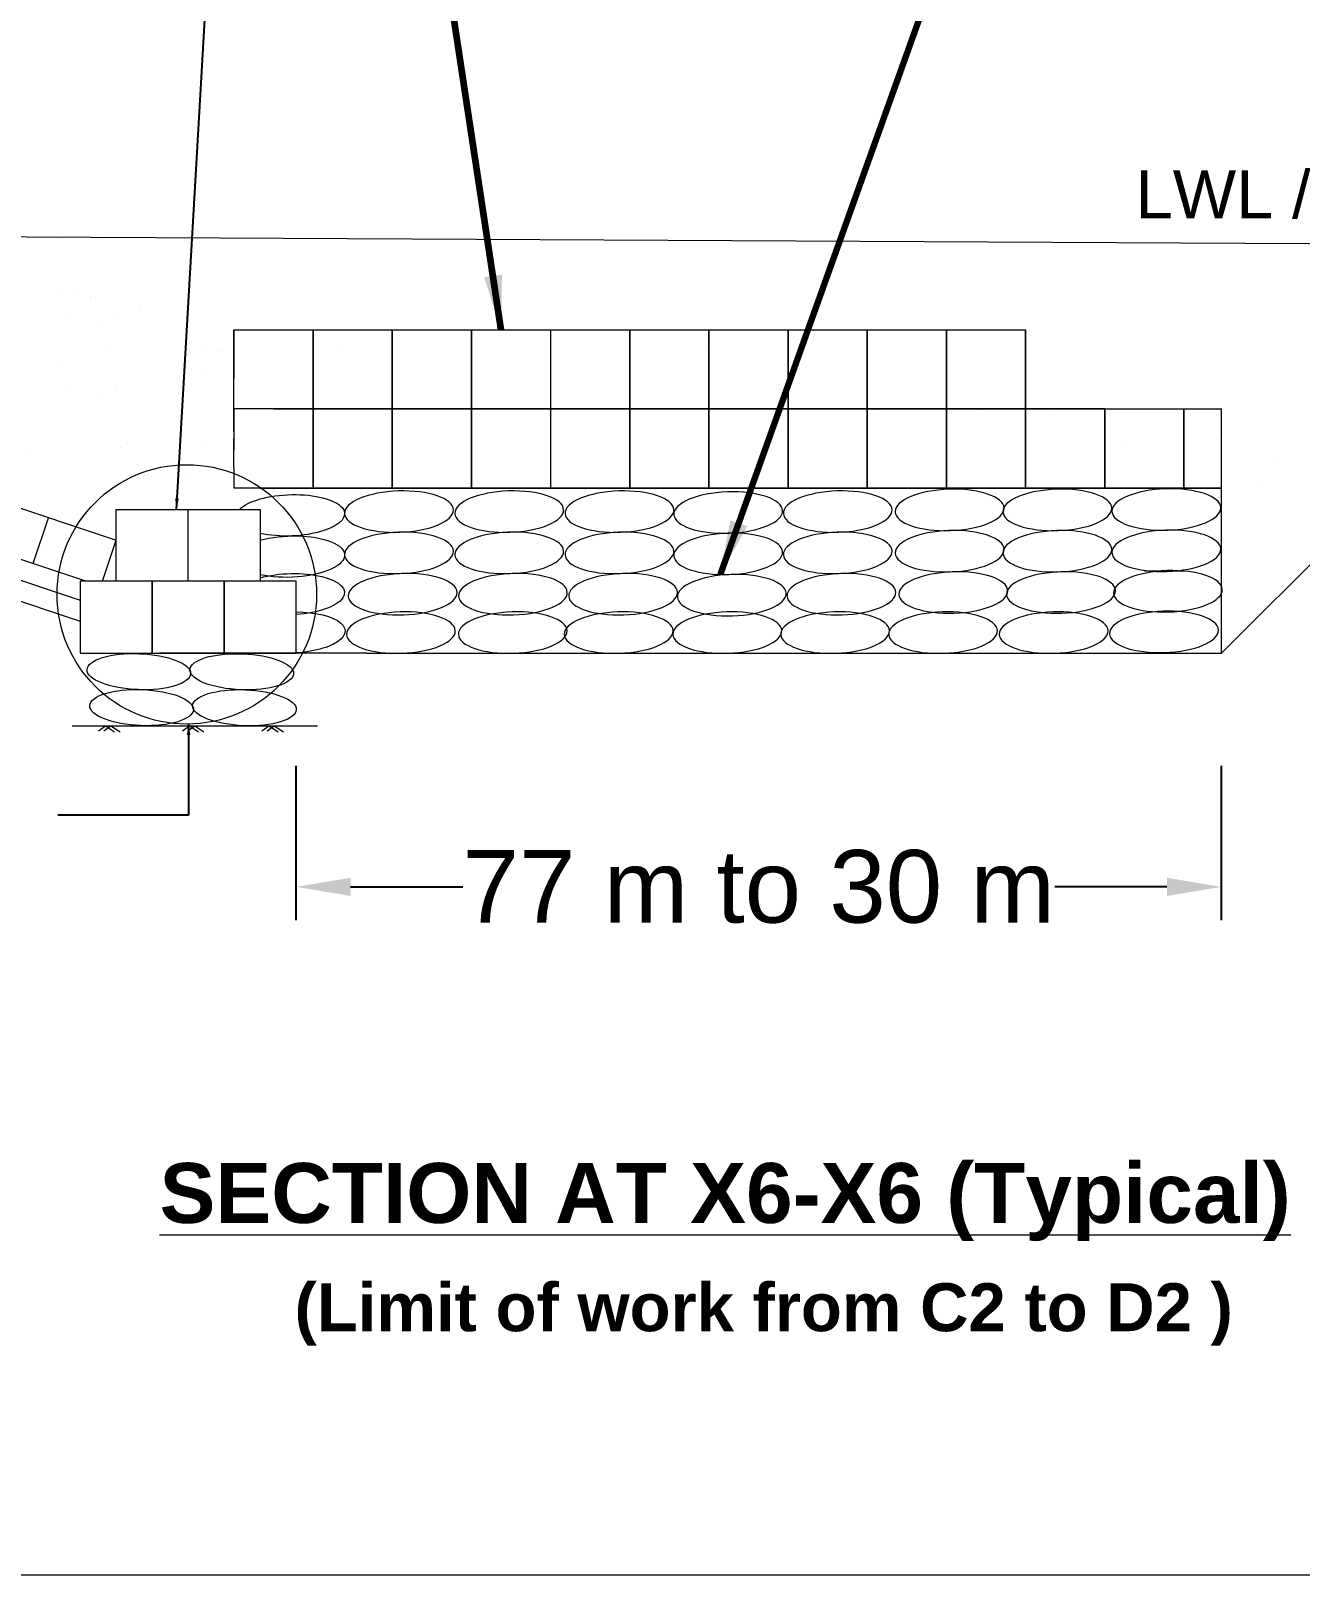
# Model space of a CAD drawing. Header units: inches. Extents: x -885 to 26362, y -28010 to 990.
# Drawn here: x 4376.07 to 4397.03, y -19684.92 to -19659.41 of the extents above; entities that cross this region are included whole.
import ezdxf

# ---------------------------------------------------------------- set-up
doc = ezdxf.new("R2010")
doc.units = ezdxf.units.IN
doc.header["$MEASUREMENT"] = 0
doc.header["$PDMODE"] = 3
doc.layers.add('LINE', color=7, linetype='Continuous')
doc.layers.add('Long Section Labels', color=7, linetype='Continuous', lineweight=9)
doc.styles.add('Arial B heading -200', font='arialbd.ttf', dxfattribs={"height": 0.6})
doc.styles.add('Arial-200', font='arial.ttf')
doc.styles.get("Standard").update_dxf_attribs({"font": 'arial.ttf'})
doc.dimstyles.get("Standard").update_dxf_attribs({"dimtxt": 0.18, "dimasz": 0.18, "dimexe": 0.18, "dimexo": 0.0625, "dimgap": 0.09, "dimtad": 0, "dimtih": 1, "dimtoh": 1, "dimdec": 4, "dimzin": 0, "dimdsep": 46, "dimtxsty": 'Standard', "dimcen": 0.09, "dimadec": 0, "dimazin": 0, "dimtfac": 1, "dimtdec": 4, "dimtofl": 0, "dimtmove": 0, "dimatfit": 3, "dimfxl": 1, "dimtolj": 1, "dimtzin": 0, "dimarcsym": 0})

# ---------------------------------------------------------------- blocks, each defined once
blk = doc.blocks.new('*D74')
at = {"layer": 'Defpoints', "color": 0, "ltscale": 0.5, "transparency": 16777216}
for p in [(4395.736, -19673.547), (4380.453, -19675.099), (4395.736, -19675.099)]:
    blk.add_point(p, dxfattribs=at)
at = {"layer": 'LINE', "color": 7, "ltscale": 0.5, "transparency": 16777216}
for p, q in [((4380.453, -19674.099), (4380.453, -19671.547)), ((4395.736, -19674.099), (4395.736, -19671.547)), ((4381.353, -19673.547), (4383.207, -19673.547)), ((4394.836, -19673.547), (4392.983, -19673.547))]:
    blk.add_line(p, q, dxfattribs=at)
for points in [[(4381.353, -19673.397), (4381.353, -19673.697), (4380.453, -19673.547)], [(4394.836, -19673.397), (4394.836, -19673.697), (4395.736, -19673.547)]]:
    blk.add_solid(points, dxfattribs=at)
at = {"layer": 'LINE', "color": 7, "lineweight": 20, "ltscale": 0.5, "transparency": 16777216, "insert": (4388.095, -19673.547), "char_height": 1.2, "attachment_point": 5}
blk.add_mtext('\\A1;77 m to 30 m ', dxfattribs=at)

msp = doc.modelspace()

# ---------------------------------------------------------------- linework, layer by layer
at = {"linetype": 'ByBlock', "lineweight": 20, "ltscale": 0.5}
for p, q in [((4379.425729, -19666.030185), (4379.428219, -19664.345206)), ((4379.425729, -19666.030185), (4379.428219, -19664.345206)), ((4379.427781, -19666.626572), (4379.42922, -19665.652625)), ((4379.427781, -19666.626572), (4379.42922, -19665.652625)), ((4395.736453, -19666.960045), (4395.736453, -19665.652626)), ((4395.736453, -19666.960045), (4395.736453, -19665.652626)), ((4395.736453, -19669.687855), (4395.736453, -19666.442579)), ((4395.736453, -19669.687855), (4395.736453, -19666.442579)), ((4381.620717, -19669.687855), (4382.484494, -19669.687855)), ((4381.620717, -19669.687855), (4382.484494, -19669.687855)), ((4376.758086, -19670.886162), (4380.805891, -19670.886162))]:
    msp.add_line(p, q, dxfattribs=at)
at = {"color": 0, "linetype": 'Continuous', "lineweight": 20, "ltscale": 0.5}
for p, q in [((4379.428219, -19664.345206), (4392.502412, -19664.345207)), ((4379.428219, -19664.345206), (4392.502412, -19664.345207)), ((4379.427781, -19666.626572), (4379.427781, -19666.960045)), ((4379.858969, -19666.960045), (4379.427781, -19666.960045)), ((4395.736453, -19666.960048), (4379.858969, -19666.960045)), ((4395.736453, -19666.960048), (4379.858969, -19666.960045)), ((4376.111062, -19668.205657), (4376.363594, -19667.448537)), ((4376.111062, -19668.205657), (4376.363594, -19667.448537)), ((4377.256841, -19668.499855), (4377.482969, -19667.821898)), ((4377.256841, -19668.499855), (4377.482969, -19667.821898))]:
    msp.add_line(p, q, dxfattribs=at)
at = {"linetype": 'ByBlock', "lineweight": 20, "ltscale": 0.5}
for points in [[(4377.482969, -19668.499855), (4377.482969, -19667.311855), (4379.858969, -19667.311855), (4379.858969, -19668.499855), (4378.670969, -19668.499855), (4378.670969, -19667.311855)], [(4377.482969, -19668.499855), (4377.482969, -19667.311855), (4379.858969, -19667.311855), (4379.858969, -19668.499855), (4378.670969, -19668.499855), (4378.670969, -19667.311855)], [(4377.191553, -19670.971007), (4377.307634, -19670.886162), (4377.458111, -19670.988194)], [(4377.28091, -19670.971007), (4377.396991, -19670.886162), (4377.547468, -19670.988194)], [(4378.576551, -19670.971007), (4378.692631, -19670.886162), (4378.843109, -19670.988194)], [(4378.665908, -19670.971007), (4378.781989, -19670.886162), (4378.932466, -19670.988194)], [(4379.889494, -19670.971007), (4380.005575, -19670.886162), (4380.156053, -19670.988194)], [(4379.978852, -19670.971007), (4380.094933, -19670.886162), (4380.24541, -19670.988194)]]:
    msp.add_lwpolyline(points, dxfattribs=at)
for points in [[(4376.888969, -19669.687855), (4378.076969, -19669.687855), (4378.076969, -19668.499855), (4376.888969, -19668.499855)], [(4376.888969, -19669.687855), (4378.076969, -19669.687855), (4378.076969, -19668.499855), (4376.888969, -19668.499855)], [(4378.076969, -19669.687855), (4379.264969, -19669.687855), (4379.264969, -19668.499855), (4378.076969, -19668.499855)], [(4378.076969, -19669.687855), (4379.264969, -19669.687855), (4379.264969, -19668.499855), (4378.076969, -19668.499855)], [(4379.264969, -19669.687855), (4380.452969, -19669.687855), (4380.452969, -19668.499855), (4379.264969, -19668.499855)], [(4379.264969, -19669.687855), (4380.452969, -19669.687855), (4380.452969, -19668.499855), (4379.264969, -19668.499855)]]:
    msp.add_lwpolyline(points, close=True, dxfattribs=at)
at = {"layer": 'LINE', "color": 7, "lineweight": 20, "ltscale": 0.5}
for p, q in [((4353.660668, -19659.876128), (4377.482969, -19667.821898)), ((4353.660668, -19659.876128), (4377.482969, -19667.821898)), ((4353.340995, -19660.610224), (4376.994984, -19668.499855)), ((4353.340995, -19660.610224), (4376.994984, -19668.499855)), ((4353.287687, -19660.938522), (4376.888969, -19668.810572)), ((4353.287687, -19660.938522), (4376.888969, -19668.810572)), ((4353.23438, -19661.26682), (4376.888969, -19669.15665)), ((4353.23438, -19661.26682), (4376.888969, -19669.15665)), ((4376.917511, -19662.702599), (4376.917511, -19662.702599)), ((4376.917511, -19662.702599), (4376.917511, -19662.702599)), ((4396.075032, -19662.620234), (4396.075032, -19662.620234)), ((4396.075032, -19662.620234), (4396.075032, -19662.620234)), ((4376.524799, -19662.833767), (4376.524799, -19662.833767)), ((4376.524799, -19662.833767), (4376.524799, -19662.833767)), ((4377.260667, -19662.861423), (4377.260667, -19662.861423)), ((4377.260667, -19662.861423), (4377.260667, -19662.861423)), ((4378.214734, -19662.749063), (4378.214734, -19662.749063)), ((4378.214734, -19662.749063), (4378.214734, -19662.749063)), ((4395.736453, -19669.687855), (4402.46959, -19662.954718)), ((4395.736453, -19669.687855), (4402.46959, -19662.954718)), ((4396.201082, -19662.970207), (4396.201082, -19662.970207)), ((4396.201082, -19662.970207), (4396.201082, -19662.970207)), ((4376.298455, -19663.035649), (4376.298455, -19663.035649)), ((4376.298455, -19663.035649), (4376.298455, -19663.035649)), ((4376.620855, -19663.089208), (4376.620855, -19663.089208)), ((4376.620855, -19663.089208), (4376.620855, -19663.089208)), ((4376.102689, -19663.310414), (4376.102689, -19663.310414)), ((4376.102689, -19663.310414), (4376.102689, -19663.310414)), ((4376.430923, -19663.336733), (4376.430923, -19663.336733)), ((4376.430923, -19663.336733), (4376.430923, -19663.336733)), ((4377.358814, -19663.444219), (4377.358814, -19663.444219)), ((4377.358814, -19663.444219), (4377.358814, -19663.444219)), ((4378.115532, -19663.430388), (4378.115532, -19663.430388)), ((4378.115532, -19663.430388), (4378.115532, -19663.430388)), ((4378.341959, -19663.352163), (4378.341959, -19663.352163)), ((4378.341959, -19663.352163), (4378.341959, -19663.352163)), ((4378.706594, -19663.471235), (4378.706594, -19663.471235)), ((4378.706594, -19663.471235), (4378.706594, -19663.471235)), ((4378.841817, -19663.346494), (4378.841817, -19663.346494)), ((4378.841817, -19663.346494), (4378.841817, -19663.346494)), ((4378.990246, -19663.340014), (4378.990246, -19663.340014)), ((4378.990246, -19663.340014), (4378.990246, -19663.340014)), ((4396.279986, -19663.454339), (4396.279986, -19663.454339)), ((4396.279986, -19663.454339), (4396.279986, -19663.454339)), ((4376.609283, -19663.669664), (4376.609283, -19663.669664)), ((4376.609283, -19663.669664), (4376.609283, -19663.669664)), ((4377.001824, -19663.632504), (4377.001824, -19663.632504)), ((4377.001824, -19663.632504), (4377.001824, -19663.632504)), ((4377.493047, -19663.73607), (4377.493047, -19663.73607)), ((4377.493047, -19663.73607), (4377.493047, -19663.73607)), ((4377.641476, -19663.729589), (4377.641476, -19663.729589)), ((4377.641476, -19663.729589), (4377.641476, -19663.729589)), ((4377.819218, -19663.738572), (4377.819218, -19663.738572)), ((4377.819218, -19663.738572), (4377.819218, -19663.738572)), ((4377.916456, -19663.54666), (4377.916456, -19663.54666)), ((4377.916456, -19663.54666), (4377.916456, -19663.54666)), ((4378.045303, -19663.738773), (4378.045303, -19663.738773)), ((4378.045303, -19663.738773), (4378.045303, -19663.738773)), ((4378.059877, -19663.611389), (4378.059877, -19663.611389)), ((4378.059877, -19663.611389), (4378.059877, -19663.611389)), ((4378.096829, -19663.644642), (4378.096829, -19663.644642)), ((4378.096829, -19663.644642), (4378.096829, -19663.644642)), ((4378.291173, -19663.66602), (4378.291173, -19663.66602)), ((4378.291173, -19663.66602), (4378.291173, -19663.66602)), ((4378.34206, -19663.699001), (4378.34206, -19663.699001)), ((4378.34206, -19663.699001), (4378.34206, -19663.699001)), ((4378.483884, -19663.681098), (4378.483884, -19663.681098)), ((4378.483884, -19663.681098), (4378.483884, -19663.681098)), ((4378.632313, -19663.674617), (4378.632313, -19663.674617)), ((4378.632313, -19663.674617), (4378.632313, -19663.674617)), ((4395.808401, -19663.690008), (4395.808401, -19663.690008)), ((4395.808401, -19663.690008), (4395.808401, -19663.690008)), ((4396.201427, -19663.542598), (4396.201427, -19663.542598)), ((4396.201427, -19663.542598), (4396.201427, -19663.542598)), ((4376.582008, -19663.8425), (4376.582008, -19663.8425)), ((4376.582008, -19663.8425), (4376.582008, -19663.8425)), ((4376.69153, -19663.771065), (4376.69153, -19663.771065)), ((4376.69153, -19663.771065), (4376.69153, -19663.771065)), ((4376.872106, -19663.778187), (4376.872106, -19663.778187)), ((4376.872106, -19663.778187), (4376.872106, -19663.778187)), ((4377.062158, -19663.830828), (4377.062158, -19663.830828)), ((4377.062158, -19663.830828), (4377.062158, -19663.830828)), ((4377.134617, -19663.818868), (4377.134617, -19663.818868)), ((4377.134617, -19663.818868), (4377.134617, -19663.818868)), ((4377.198276, -19663.780689), (4377.198276, -19663.780689)), ((4377.198276, -19663.780689), (4377.198276, -19663.780689)), ((4377.460788, -19663.821371), (4377.460788, -19663.821371)), ((4377.460788, -19663.821371), (4377.460788, -19663.821371)), ((4377.855371, -19663.986298), (4377.855371, -19663.986298)), ((4377.855371, -19663.986298), (4377.855371, -19663.986298)), ((4377.885045, -19663.968325), (4377.885045, -19663.968325)), ((4377.885045, -19663.968325), (4377.885045, -19663.968325)), ((4378.426155, -19663.888788), (4378.426155, -19663.888788)), ((4378.426155, -19663.888788), (4378.426155, -19663.888788)), ((4378.574584, -19663.882308), (4378.574584, -19663.882308)), ((4378.574584, -19663.882308), (4378.574584, -19663.882308)), ((4378.652118, -19663.94259), (4378.652118, -19663.94259)), ((4378.652118, -19663.94259), (4378.652118, -19663.94259)), ((4378.763258, -19663.820077), (4378.763258, -19663.820077)), ((4378.763258, -19663.820077), (4378.763258, -19663.820077)), ((4378.947046, -19663.89571), (4378.947046, -19663.89571)), ((4378.947046, -19663.89571), (4378.947046, -19663.89571)), ((4396.075032, -19663.927653), (4396.075032, -19663.927653)), ((4396.075032, -19663.927653), (4396.075032, -19663.927653)), ((4396.201427, -19663.927922), (4396.201427, -19663.927922)), ((4396.201427, -19663.927922), (4396.201427, -19663.927922)), ((4396.226609, -19663.858233), (4396.226609, -19663.858233)), ((4396.226609, -19663.858233), (4396.226609, -19663.858233)), ((4396.776676, -19663.776874), (4396.776676, -19663.776874)), ((4396.776676, -19663.776874), (4396.776676, -19663.776874)), ((4376.166587, -19664.037284), (4376.166587, -19664.037284)), ((4376.166587, -19664.037284), (4376.166587, -19664.037284)), ((4376.335069, -19664.185061), (4376.335069, -19664.185061)), ((4376.335069, -19664.185061), (4376.335069, -19664.185061)), ((4376.597703, -19664.180123), (4376.597703, -19664.180123)), ((4376.597703, -19664.180123), (4376.597703, -19664.180123)), ((4376.746132, -19664.173642), (4376.746132, -19664.173642)), ((4376.746132, -19664.173642), (4376.746132, -19664.173642)), ((4376.872225, -19664.078353), (4376.872225, -19664.078353)), ((4376.872225, -19664.078353), (4376.872225, -19664.078353)), ((4377.446717, -19664.143054), (4377.446717, -19664.143054)), ((4377.446717, -19664.143054), (4377.446717, -19664.143054)), ((4377.492332, -19664.099494), (4377.492332, -19664.099494)), ((4377.492332, -19664.099494), (4377.492332, -19664.099494)), ((4378.2282, -19664.12715), (4378.2282, -19664.12715)), ((4378.2282, -19664.12715), (4378.2282, -19664.12715)), ((4378.405325, -19664.154681), (4378.405325, -19664.154681)), ((4378.405325, -19664.154681), (4378.405325, -19664.154681)), ((4378.594389, -19664.150281), (4378.594389, -19664.150281)), ((4378.594389, -19664.150281), (4378.594389, -19664.150281)), ((4378.889317, -19664.103401), (4378.889317, -19664.103401)), ((4378.889317, -19664.103401), (4378.889317, -19664.103401)), ((4376.103614, -19664.498414), (4376.103614, -19664.498414)), ((4376.103614, -19664.498414), (4376.103614, -19664.498414)), ((4377.265988, -19664.301376), (4377.265988, -19664.301376)), ((4377.265988, -19664.301376), (4377.265988, -19664.301376)), ((4377.588389, -19664.354935), (4377.588389, -19664.354935)), ((4377.588389, -19664.354935), (4377.588389, -19664.354935)), ((4378.347596, -19664.362372), (4378.347596, -19664.362372)), ((4378.347596, -19664.362372), (4378.347596, -19664.362372)), ((4379.166549, -19664.478083), (4379.166549, -19664.478083)), ((4379.166549, -19664.478083), (4379.166549, -19664.478083)), ((4379.427294, -19664.464625), (4379.427294, -19664.758321)), ((4379.427294, -19664.464625), (4379.427294, -19664.758321)), ((4379.427294, -19664.488068), (4379.427294, -19665.141777)), ((4379.427294, -19664.488068), (4379.427294, -19665.141777)), ((4379.428219, -19664.345206), (4379.428219, -19664.998916)), ((4379.428219, -19664.345206), (4379.428219, -19664.998916)), ((4380.735638, -19664.345206), (4380.735638, -19664.998916)), ((4380.735638, -19664.998916), (4380.735638, -19664.345206)), ((4380.735638, -19664.345206), (4380.735638, -19664.998916)), ((4380.735638, -19664.998916), (4380.735638, -19664.345206)), ((4382.043058, -19664.345206), (4382.043058, -19664.998916)), ((4382.043058, -19664.998916), (4382.043058, -19664.345206)), ((4382.043058, -19664.345206), (4382.043058, -19664.998916)), ((4382.043058, -19664.998916), (4382.043058, -19664.345206)), ((4383.350477, -19664.345206), (4383.350477, -19664.998916)), ((4383.350477, -19664.998916), (4383.350477, -19664.345206)), ((4383.350477, -19664.345206), (4383.350477, -19664.998916)), ((4383.350477, -19664.998916), (4383.350477, -19664.345206)), ((4384.657896, -19664.345206), (4384.657896, -19664.998916)), ((4384.657896, -19664.345206), (4384.657896, -19664.998916)), ((4385.965315, -19664.345206), (4385.965315, -19664.998916)), ((4385.965315, -19664.998916), (4385.965315, -19664.345206)), ((4385.965315, -19664.345206), (4385.965315, -19664.998916)), ((4385.965315, -19664.998916), (4385.965315, -19664.345206)), ((4387.272735, -19664.998916), (4387.272735, -19664.345206)), ((4387.272735, -19664.345206), (4387.272735, -19664.998916)), ((4387.272735, -19664.998916), (4387.272735, -19664.345206)), ((4387.272735, -19664.345206), (4387.272735, -19664.998916)), ((4388.580154, -19664.998916), (4388.580154, -19664.345206)), ((4388.580154, -19664.345206), (4388.580154, -19664.998916)), ((4388.580154, -19664.998916), (4388.580154, -19664.345206)), ((4388.580154, -19664.345206), (4388.580154, -19664.998916)), ((4389.887573, -19664.998916), (4389.887573, -19664.345206)), ((4389.887573, -19664.998916), (4389.887573, -19664.345206)), ((4389.887573, -19664.345207), (4389.887573, -19664.998916)), ((4389.887573, -19664.345207), (4389.887573, -19664.998916)), ((4391.194992, -19664.345207), (4391.194992, -19664.998916)), ((4391.194992, -19664.998916), (4391.194992, -19664.345207)), ((4391.194992, -19664.345207), (4391.194992, -19664.998916)), ((4391.194992, -19664.998916), (4391.194992, -19664.345207)), ((4392.502412, -19664.998916), (4392.502412, -19664.345207)), ((4392.502412, -19664.345207), (4392.502412, -19664.998916)), ((4392.502412, -19664.998916), (4392.502412, -19664.345207)), ((4392.502412, -19664.345207), (4392.502412, -19664.998916)), ((4396.903655, -19664.310149), (4396.903655, -19664.310149)), ((4396.903655, -19664.310149), (4396.903655, -19664.310149)), ((4376.376593, -19664.724274), (4376.376593, -19664.724274)), ((4376.376593, -19664.724274), (4376.376593, -19664.724274)), ((4376.666492, -19664.678397), (4376.666492, -19664.678397)), ((4376.666492, -19664.678397), (4376.666492, -19664.678397)), ((4377.359738, -19664.632219), (4377.359738, -19664.632219)), ((4377.359738, -19664.632219), (4377.359738, -19664.632219)), ((4377.398457, -19664.60246), (4377.398457, -19664.60246)), ((4377.398457, -19664.60246), (4377.398457, -19664.60246)), ((4378.116457, -19664.618388), (4378.116457, -19664.618388)), ((4378.116457, -19664.618388), (4378.116457, -19664.618388)), ((4378.173268, -19664.5616), (4378.173268, -19664.5616)), ((4378.173268, -19664.5616), (4378.173268, -19664.5616)), ((4378.707519, -19664.659235), (4378.707519, -19664.659235)), ((4378.707519, -19664.659235), (4378.707519, -19664.659235)), ((4378.817041, -19664.5878), (4378.817041, -19664.5878)), ((4378.817041, -19664.5878), (4378.817041, -19664.5878)), ((4378.997617, -19664.594922), (4378.997617, -19664.594922)), ((4378.997617, -19664.594922), (4378.997617, -19664.594922)), ((4379.187669, -19664.682773), (4379.187669, -19664.682773)), ((4379.187669, -19664.682773), (4379.187669, -19664.682773)), ((4379.260128, -19664.670814), (4379.260128, -19664.670814)), ((4379.260128, -19664.670814), (4379.260128, -19664.670814)), ((4381.122959, -19664.701986), (4381.122959, -19664.701986)), ((4381.122959, -19664.701986), (4381.122959, -19664.701986)), ((4381.622049, -19664.73973), (4381.622049, -19664.73973)), ((4381.622049, -19664.73973), (4381.622049, -19664.73973)), ((4381.858827, -19664.729642), (4381.858827, -19664.729642)), ((4381.858827, -19664.729642), (4381.858827, -19664.729642)), ((4382.043381, -19664.708194), (4382.043381, -19664.708194)), ((4382.043381, -19664.708194), (4382.043381, -19664.708194)), ((4382.66106, -19664.625474), (4382.66106, -19664.625474)), ((4382.66106, -19664.625474), (4382.66106, -19664.625474)), ((4383.935406, -19664.677205), (4383.935406, -19664.677205)), ((4383.935406, -19664.677205), (4383.935406, -19664.677205)), ((4384.197917, -19664.717886), (4384.197917, -19664.717886)), ((4384.197917, -19664.717886), (4384.197917, -19664.717886)), ((4384.556347, -19664.635088), (4384.556347, -19664.635088)), ((4384.556347, -19664.635088), (4384.556347, -19664.635088)), ((4386.902696, -19664.70091), (4386.902696, -19664.70091)), ((4386.902696, -19664.70091), (4386.902696, -19664.70091)), ((4387.239028, -19664.619881), (4387.239028, -19664.619881)), ((4387.239028, -19664.619881), (4387.239028, -19664.619881)), ((4387.807748, -19664.637568), (4387.807748, -19664.637568)), ((4387.807748, -19664.637568), (4387.807748, -19664.637568)), ((4388.162388, -19664.696483), (4388.162388, -19664.696483)), ((4388.162388, -19664.696483), (4388.162388, -19664.696483)), ((4388.812854, -19664.739731), (4388.812854, -19664.739731)), ((4388.812854, -19664.739731), (4388.812854, -19664.739731)), ((4390.050323, -19664.644534), (4390.050323, -19664.644534)), ((4390.050323, -19664.644534), (4390.050323, -19664.644534)), ((4390.312834, -19664.685216), (4390.312834, -19664.685216)), ((4390.312834, -19664.685216), (4390.312834, -19664.685216)), ((4390.671264, -19664.602417), (4390.671264, -19664.602417)), ((4390.671264, -19664.602417), (4390.671264, -19664.602417)), ((4391.188935, -19664.709436), (4391.188935, -19664.709436)), ((4391.188935, -19664.709436), (4391.188935, -19664.709436)), ((4392.824473, -19664.735226), (4392.824473, -19664.735226)), ((4392.824473, -19664.735226), (4392.824473, -19664.735226)), ((4396.428415, -19664.755277), (4396.428415, -19664.755277)), ((4396.428415, -19664.755277), (4396.428415, -19664.755277)), ((4376.610208, -19664.857664), (4376.610208, -19664.857664)), ((4376.610208, -19664.857664), (4376.610208, -19664.857664)), ((4377.002749, -19664.820504), (4377.002749, -19664.820504)), ((4377.002749, -19664.820504), (4377.002749, -19664.820504)), ((4377.063082, -19665.018828), (4377.063082, -19665.018828)), ((4377.063082, -19665.018828), (4377.063082, -19665.018828)), ((4377.199201, -19664.968689), (4377.199201, -19664.968689)), ((4377.199201, -19664.968689), (4377.199201, -19664.968689)), ((4377.461712, -19665.009371), (4377.461712, -19665.009371)), ((4377.461712, -19665.009371), (4377.461712, -19665.009371)), ((4377.659064, -19665.036791), (4377.659064, -19665.036791)), ((4377.659064, -19665.036791), (4377.659064, -19665.036791)), ((4377.820142, -19664.926572), (4377.820142, -19664.926572)), ((4377.820142, -19664.926572), (4377.820142, -19664.926572)), ((4377.839639, -19665.043914), (4377.839639, -19665.043914)), ((4377.839639, -19665.043914), (4377.839639, -19665.043914)), ((4378.060801, -19664.799389), (4378.060801, -19664.799389)), ((4378.060801, -19664.799389), (4378.060801, -19664.799389)), ((4378.292098, -19664.85402), (4378.292098, -19664.85402)), ((4378.292098, -19664.85402), (4378.292098, -19664.85402)), ((4378.46058, -19665.001796), (4378.46058, -19665.001796)), ((4378.46058, -19665.001796), (4378.46058, -19665.001796)), ((4378.723214, -19664.996858), (4378.723214, -19664.996858)), ((4378.723214, -19664.996858), (4378.723214, -19664.996858)), ((4378.871643, -19664.990378), (4378.871643, -19664.990378)), ((4378.871643, -19664.990378), (4378.871643, -19664.990378)), ((4380.187232, -19664.935473), (4380.187232, -19664.935473)), ((4380.187232, -19664.935473), (4380.187232, -19664.935473)), ((4380.735638, -19664.998916), (4380.735638, -19665.652625)), ((4380.735638, -19665.652625), (4380.735638, -19664.998916)), ((4380.735638, -19664.998916), (4380.735638, -19665.652625)), ((4380.735638, -19665.652625), (4380.735638, -19664.998916)), ((4381.191089, -19664.929657), (4381.191089, -19664.929657)), ((4381.191089, -19664.929657), (4381.191089, -19664.929657)), ((4381.302942, -19664.986991), (4381.302942, -19664.986991)), ((4381.302942, -19664.986991), (4381.302942, -19664.986991)), ((4382.043058, -19664.998916), (4382.043058, -19665.652625)), ((4382.043058, -19665.652625), (4382.043058, -19664.998916)), ((4382.043058, -19664.998916), (4382.043058, -19665.652625)), ((4382.043058, -19665.652625), (4382.043058, -19664.998916)), ((4383.350477, -19664.998916), (4383.350477, -19665.652626)), ((4383.350477, -19665.652626), (4383.350477, -19664.998916)), ((4383.350477, -19664.998916), (4383.350477, -19665.652626)), ((4383.350477, -19665.652626), (4383.350477, -19664.998916)), ((4384.657896, -19664.998916), (4384.657896, -19665.652626)), ((4384.657896, -19664.998916), (4384.657896, -19665.652626)), ((4385.965315, -19664.998916), (4385.965315, -19665.652626)), ((4385.965315, -19665.652626), (4385.965315, -19664.998916)), ((4385.965315, -19664.998916), (4385.965315, -19665.652626)), ((4385.965315, -19665.652626), (4385.965315, -19664.998916)), ((4387.272735, -19665.652626), (4387.272735, -19664.998916)), ((4387.272735, -19664.998916), (4387.272735, -19665.652626)), ((4387.272735, -19665.652626), (4387.272735, -19664.998916)), ((4387.272735, -19664.998916), (4387.272735, -19665.652626)), ((4388.580154, -19665.652626), (4388.580154, -19664.998916)), ((4388.580154, -19664.998916), (4388.580154, -19665.652626)), ((4388.580154, -19665.652626), (4388.580154, -19664.998916)), ((4388.580154, -19664.998916), (4388.580154, -19665.652626)), ((4389.887573, -19664.998916), (4389.887573, -19665.652626)), ((4389.887573, -19665.652626), (4389.887573, -19664.998916)), ((4389.887573, -19664.998916), (4389.887573, -19665.652626)), ((4389.887573, -19665.652626), (4389.887573, -19664.998916)), ((4391.194992, -19664.998916), (4391.194992, -19665.652626)), ((4391.194992, -19665.652626), (4391.194992, -19664.998916)), ((4391.194992, -19664.998916), (4391.194992, -19665.652626)), ((4391.194992, -19665.652626), (4391.194992, -19664.998916)), ((4392.502412, -19665.652626), (4392.502412, -19664.998916)), ((4392.502412, -19664.998916), (4392.502412, -19665.652626)), ((4392.502412, -19665.652626), (4392.502412, -19664.998916)), ((4392.502412, -19664.998916), (4392.502412, -19665.652626)), ((4396.44822, -19665.02325), (4396.44822, -19665.02325)), ((4396.44822, -19665.02325), (4396.44822, -19665.02325)), ((4396.743147, -19664.97637), (4396.743147, -19664.97637)), ((4396.743147, -19664.97637), (4396.743147, -19664.97637)), ((4376.87315, -19665.266353), (4376.87315, -19665.266353)), ((4376.87315, -19665.266353), (4376.87315, -19665.266353)), ((4377.493257, -19665.287494), (4377.493257, -19665.287494)), ((4377.493257, -19665.287494), (4377.493257, -19665.287494)), ((4377.88597, -19665.156325), (4377.88597, -19665.156325)), ((4377.88597, -19665.156325), (4377.88597, -19665.156325)), ((4378.10215, -19665.084595), (4378.10215, -19665.084595)), ((4378.10215, -19665.084595), (4378.10215, -19665.084595)), ((4376.335994, -19665.373061), (4376.335994, -19665.373061)), ((4376.335994, -19665.373061), (4376.335994, -19665.373061)), ((4376.598628, -19665.368123), (4376.598628, -19665.368123)), ((4376.598628, -19665.368123), (4376.598628, -19665.368123)), ((4376.747057, -19665.361642), (4376.747057, -19665.361642)), ((4376.747057, -19665.361642), (4376.747057, -19665.361642)), ((4377.266913, -19665.489376), (4377.266913, -19665.489376)), ((4377.266913, -19665.489376), (4377.266913, -19665.489376)), ((4377.447642, -19665.331054), (4377.447642, -19665.331054)), ((4377.447642, -19665.331054), (4377.447642, -19665.331054)), ((4377.589314, -19665.542935), (4377.589314, -19665.542935)), ((4377.589314, -19665.542935), (4377.589314, -19665.542935)), ((4378.229125, -19665.31515), (4378.229125, -19665.31515)), ((4378.229125, -19665.31515), (4378.229125, -19665.31515)), ((4381.622049, -19665.546514), (4381.622049, -19665.546514)), ((4381.622049, -19665.546514), (4381.622049, -19665.546514)), ((4396.322169, -19665.303544), (4396.322169, -19665.303544)), ((4396.322169, -19665.303544), (4396.322169, -19665.303544)), ((4396.366873, -19665.475502), (4396.366873, -19665.475502)), ((4396.366873, -19665.475502), (4396.366873, -19665.475502)), ((4396.375038, -19665.544496), (4396.375038, -19665.544496)), ((4396.375038, -19665.544496), (4396.375038, -19665.544496)), ((4377.399381, -19665.79046), (4377.399381, -19665.79046)), ((4377.399381, -19665.79046), (4377.399381, -19665.79046)), ((4378.174193, -19665.7496), (4378.174193, -19665.7496)), ((4378.174193, -19665.7496), (4378.174193, -19665.7496)), ((4378.735719, -19665.6744), (4378.735719, -19665.6744)), ((4378.735719, -19665.6744), (4378.735719, -19665.6744)), ((4379.428219, -19665.652625), (4379.428219, -19665.946321)), ((4380.081929, -19665.652625), (4379.428219, -19665.652625)), ((4379.428219, -19665.652625), (4379.428219, -19665.946321)), ((4380.081929, -19665.652625), (4379.428219, -19665.652625)), ((4379.428219, -19665.676068), (4379.428219, -19666.329777)), ((4379.428219, -19665.676068), (4379.428219, -19666.329777)), ((4380.735638, -19665.652625), (4380.081929, -19665.652625)), ((4380.081929, -19665.652625), (4380.735638, -19665.652625)), ((4380.735638, -19665.652625), (4380.081929, -19665.652625)), ((4380.081929, -19665.652625), (4380.735638, -19665.652625)), ((4380.735638, -19665.652625), (4380.735638, -19666.306335)), ((4381.389348, -19665.652625), (4380.735638, -19665.652625)), ((4380.735638, -19666.306335), (4380.735638, -19665.652625)), ((4380.735638, -19665.652625), (4381.389348, -19665.652625)), ((4380.735638, -19665.652625), (4380.735638, -19666.306335)), ((4381.389348, -19665.652625), (4380.735638, -19665.652625)), ((4380.735638, -19666.306335), (4380.735638, -19665.652625)), ((4380.735638, -19665.652625), (4381.389348, -19665.652625)), ((4381.302942, -19665.617258), (4381.302942, -19665.617258)), ((4381.302942, -19665.617258), (4381.302942, -19665.617258)), ((4382.043058, -19665.652625), (4381.389348, -19665.652625)), ((4381.389348, -19665.652625), (4382.043058, -19665.652625)), ((4382.043058, -19665.652625), (4381.389348, -19665.652625)), ((4381.389348, -19665.652625), (4382.043058, -19665.652625)), ((4382.043058, -19665.652625), (4382.043058, -19666.306335)), ((4382.696767, -19665.652625), (4382.043058, -19665.652625)), ((4382.043058, -19666.306335), (4382.043058, -19665.652625)), ((4382.043058, -19665.652625), (4382.696767, -19665.652625)), ((4382.043058, -19665.652625), (4382.043058, -19666.306335)), ((4382.696767, -19665.652625), (4382.043058, -19665.652625)), ((4382.043058, -19666.306335), (4382.043058, -19665.652625)), ((4382.043058, -19665.652625), (4382.696767, -19665.652625)), ((4382.2265, -19665.654286), (4382.2265, -19665.654286)), ((4382.2265, -19665.654286), (4382.2265, -19665.654286)), ((4382.299321, -19665.569749), (4382.299321, -19665.569749)), ((4382.299321, -19665.569749), (4382.299321, -19665.569749)), ((4382.465216, -19665.649161), (4382.465216, -19665.649161)), ((4382.465216, -19665.649161), (4382.465216, -19665.649161)), ((4383.350477, -19665.652626), (4382.696767, -19665.652626)), ((4382.696767, -19665.652626), (4383.350477, -19665.652626)), ((4383.350477, -19665.652626), (4382.696767, -19665.652626)), ((4382.696767, -19665.652626), (4383.350477, -19665.652626)), ((4383.350477, -19665.652626), (4383.350477, -19666.306335)), ((4384.004187, -19665.652626), (4383.350477, -19665.652626)), ((4383.350477, -19666.306335), (4383.350477, -19665.652626)), ((4383.350477, -19665.652626), (4384.004187, -19665.652626)), ((4383.350477, -19665.652626), (4383.350477, -19666.306335)), ((4384.004187, -19665.652626), (4383.350477, -19665.652626)), ((4383.350477, -19666.306335), (4383.350477, -19665.652626)), ((4383.350477, -19665.652626), (4384.004187, -19665.652626)), ((4384.657896, -19665.652626), (4384.004187, -19665.652626)), ((4384.004187, -19665.652626), (4384.657896, -19665.652626)), ((4384.657896, -19665.652626), (4384.004187, -19665.652626)), ((4384.004187, -19665.652626), (4384.657896, -19665.652626)), ((4384.022239, -19665.592685), (4384.022239, -19665.592685)), ((4384.022239, -19665.592685), (4384.022239, -19665.592685)), ((4384.657896, -19665.652626), (4384.657896, -19666.306335)), ((4385.311606, -19665.652626), (4384.657896, -19665.652626)), ((4384.657896, -19665.652626), (4385.311606, -19665.652626)), ((4384.657896, -19665.652626), (4384.657896, -19666.306335)), ((4385.311606, -19665.652626), (4384.657896, -19665.652626)), ((4384.657896, -19665.652626), (4385.311606, -19665.652626)), ((4385.965315, -19665.652626), (4385.311606, -19665.652626)), ((4385.311606, -19665.652626), (4385.965315, -19665.652626)), ((4385.965315, -19665.652626), (4385.311606, -19665.652626)), ((4385.311606, -19665.652626), (4385.965315, -19665.652626)), ((4385.965315, -19665.652626), (4385.965315, -19666.306335)), ((4386.619025, -19665.652626), (4385.965315, -19665.652626)), ((4385.965315, -19666.306335), (4385.965315, -19665.652626)), ((4385.965315, -19665.652626), (4386.619025, -19665.652626)), ((4385.965315, -19665.652626), (4385.965315, -19666.306335)), ((4386.619025, -19665.652626), (4385.965315, -19665.652626)), ((4385.965315, -19666.306335), (4385.965315, -19665.652626)), ((4385.965315, -19665.652626), (4386.619025, -19665.652626)), ((4386.035821, -19665.658177), (4386.035821, -19665.658177)), ((4386.035821, -19665.658177), (4386.035821, -19665.658177)), ((4386.513549, -19665.59073), (4386.513549, -19665.59073)), ((4386.513549, -19665.59073), (4386.513549, -19665.59073)), ((4387.272735, -19665.652626), (4386.619025, -19665.652626)), ((4386.619025, -19665.652626), (4387.272735, -19665.652626)), ((4387.272735, -19665.652626), (4386.619025, -19665.652626)), ((4386.619025, -19665.652626), (4387.272735, -19665.652626)), ((4386.912361, -19665.600885), (4386.912361, -19665.600885)), ((4386.912361, -19665.600885), (4386.912361, -19665.600885)), ((4387.272735, -19666.306335), (4387.272735, -19665.652626)), ((4387.272735, -19665.652626), (4387.272735, -19666.306335)), ((4387.926444, -19665.652626), (4387.272735, -19665.652626)), ((4387.272735, -19665.652626), (4387.926444, -19665.652626)), ((4387.272735, -19666.306335), (4387.272735, -19665.652626)), ((4387.272735, -19665.652626), (4387.272735, -19666.306335)), ((4387.926444, -19665.652626), (4387.272735, -19665.652626)), ((4387.272735, -19665.652626), (4387.926444, -19665.652626)), ((4387.378038, -19665.565741), (4387.378038, -19665.565741)), ((4387.378038, -19665.565741), (4387.378038, -19665.565741)), ((4388.580154, -19665.652626), (4387.926444, -19665.652626)), ((4387.926444, -19665.652626), (4388.580154, -19665.652626)), ((4388.580154, -19665.652626), (4387.926444, -19665.652626)), ((4387.926444, -19665.652626), (4388.580154, -19665.652626)), ((4388.493747, -19665.617259), (4388.493747, -19665.617259)), ((4388.493747, -19665.617259), (4388.493747, -19665.617259)), ((4388.580154, -19666.306335), (4388.580154, -19665.652626)), ((4388.580154, -19665.652626), (4388.580154, -19666.306335)), ((4389.233863, -19665.652626), (4388.580154, -19665.652626)), ((4388.580154, -19665.652626), (4389.233863, -19665.652626)), ((4388.580154, -19666.306335), (4388.580154, -19665.652626)), ((4388.580154, -19665.652626), (4388.580154, -19666.306335)), ((4389.233863, -19665.652626), (4388.580154, -19665.652626)), ((4388.580154, -19665.652626), (4389.233863, -19665.652626)), ((4389.887573, -19665.652626), (4389.233863, -19665.652626)), ((4389.233863, -19665.652626), (4389.887573, -19665.652626)), ((4389.887573, -19665.652626), (4389.233863, -19665.652626)), ((4389.233863, -19665.652626), (4389.887573, -19665.652626)), ((4389.887573, -19665.652626), (4389.887573, -19666.306335)), ((4390.541283, -19665.652626), (4389.887573, -19665.652626)), ((4389.887573, -19666.306335), (4389.887573, -19665.652626)), ((4389.887573, -19665.652626), (4390.541283, -19665.652626)), ((4389.887573, -19665.652626), (4389.887573, -19666.306335)), ((4390.541283, -19665.652626), (4389.887573, -19665.652626)), ((4389.887573, -19666.306335), (4389.887573, -19665.652626)), ((4389.887573, -19665.652626), (4390.541283, -19665.652626)), ((4389.986167, -19665.66622), (4389.986167, -19665.66622)), ((4389.986167, -19665.66622), (4389.986167, -19665.66622)), ((4390.137157, -19665.560014), (4390.137157, -19665.560014)), ((4390.137157, -19665.560014), (4390.137157, -19665.560014)), ((4391.194992, -19665.652626), (4390.541283, -19665.652626)), ((4390.541283, -19665.652626), (4391.194992, -19665.652626)), ((4391.194992, -19665.652626), (4390.541283, -19665.652626)), ((4390.541283, -19665.652626), (4391.194992, -19665.652626)), ((4391.194992, -19665.652626), (4391.194992, -19666.306335)), ((4391.848702, -19665.652626), (4391.194992, -19665.652626)), ((4391.194992, -19666.306335), (4391.194992, -19665.652626)), ((4391.194992, -19665.652626), (4391.848702, -19665.652626)), ((4391.194992, -19665.652626), (4391.194992, -19666.306335)), ((4391.848702, -19665.652626), (4391.194992, -19665.652626)), ((4391.194992, -19666.306335), (4391.194992, -19665.652626)), ((4391.194992, -19665.652626), (4391.848702, -19665.652626)), ((4391.774999, -19665.665606), (4391.774999, -19665.665606)), ((4391.774999, -19665.665606), (4391.774999, -19665.665606)), ((4392.502412, -19665.652626), (4391.848702, -19665.652626)), ((4391.848702, -19665.652626), (4392.502412, -19665.652626)), ((4392.502412, -19665.652626), (4391.848702, -19665.652626)), ((4391.848702, -19665.652626), (4392.502412, -19665.652626)), ((4392.502412, -19666.306335), (4392.502412, -19665.652626)), ((4392.502412, -19665.652626), (4392.502412, -19666.306335)), ((4393.156121, -19665.652626), (4392.502412, -19665.652626)), ((4392.502412, -19665.652626), (4393.156121, -19665.652626)), ((4392.502412, -19666.306335), (4392.502412, -19665.652626)), ((4392.502412, -19665.652626), (4392.502412, -19666.306335)), ((4393.156121, -19665.652626), (4392.502412, -19665.652626)), ((4392.502412, -19665.652626), (4393.156121, -19665.652626)), ((4392.992266, -19665.743519), (4392.992266, -19665.743519)), ((4392.992266, -19665.743519), (4392.992266, -19665.743519)), ((4393.809831, -19665.652626), (4393.156121, -19665.652626)), ((4393.156121, -19665.652626), (4393.809831, -19665.652626)), ((4393.809831, -19665.652626), (4393.156121, -19665.652626)), ((4393.156121, -19665.652626), (4395.736453, -19665.652626)), ((4393.809831, -19666.306335), (4393.809831, -19665.652626)), ((4393.809831, -19665.652626), (4393.809831, -19666.306335)), ((4393.809831, -19666.306335), (4393.809831, -19665.652626)), ((4393.809831, -19665.652626), (4393.809831, -19666.306335)), ((4395.11725, -19666.306335), (4395.11725, -19665.652626)), ((4395.11725, -19665.652626), (4395.11725, -19666.306335)), ((4395.11725, -19666.306335), (4395.11725, -19665.652626)), ((4395.11725, -19665.652626), (4395.11725, -19666.306335)), ((4396.963611, -19665.591462), (4396.963611, -19665.591462)), ((4396.963611, -19665.591462), (4396.963611, -19665.591462)), ((4376.377518, -19665.912274), (4376.377518, -19665.912274)), ((4376.377518, -19665.912274), (4376.377518, -19665.912274)), ((4376.667417, -19665.866397), (4376.667417, -19665.866397)), ((4376.667417, -19665.866397), (4376.667417, -19665.866397)), ((4379.188593, -19665.870773), (4379.188593, -19665.870773)), ((4379.188593, -19665.870773), (4379.188593, -19665.870773)), ((4396.394842, -19665.812469), (4396.394842, -19665.812469)), ((4396.394842, -19665.812469), (4396.394842, -19665.812469)), ((4396.800356, -19665.985103), (4396.800356, -19665.985103)), ((4396.800356, -19665.985103), (4396.800356, -19665.985103)), ((4376.080862, -19666.298883), (4376.080862, -19666.298883)), ((4376.080862, -19666.298883), (4376.080862, -19666.298883)), ((4377.550467, -19666.296227), (4377.550467, -19666.296227)), ((4377.550467, -19666.296227), (4377.550467, -19666.296227)), ((4377.659989, -19666.224791), (4377.659989, -19666.224791)), ((4377.659989, -19666.224791), (4377.659989, -19666.224791)), ((4377.840564, -19666.231914), (4377.840564, -19666.231914)), ((4377.840564, -19666.231914), (4377.840564, -19666.231914)), ((4378.103075, -19666.272595), (4378.103075, -19666.272595)), ((4378.103075, -19666.272595), (4378.103075, -19666.272595)), ((4378.461505, -19666.189796), (4378.461505, -19666.189796)), ((4378.461505, -19666.189796), (4378.461505, -19666.189796)), ((4378.724139, -19666.184858), (4378.724139, -19666.184858)), ((4378.724139, -19666.184858), (4378.724139, -19666.184858)), ((4378.872568, -19666.178378), (4378.872568, -19666.178378)), ((4378.872568, -19666.178378), (4378.872568, -19666.178378)), ((4380.187232, -19666.242893), (4380.187232, -19666.242893)), ((4380.187232, -19666.242893), (4380.187232, -19666.242893)), ((4380.735638, -19666.306335), (4380.735638, -19666.960045)), ((4380.735638, -19666.960045), (4380.735638, -19666.306335)), ((4380.735638, -19666.306335), (4380.735638, -19666.960045)), ((4380.735638, -19666.960045), (4380.735638, -19666.306335)), ((4382.043058, -19666.306335), (4382.043058, -19666.960045)), ((4382.043058, -19666.960045), (4382.043058, -19666.306335)), ((4382.043058, -19666.306335), (4382.043058, -19666.960045)), ((4382.043058, -19666.960045), (4382.043058, -19666.306335)), ((4383.350477, -19666.306335), (4383.350477, -19666.960045)), ((4383.350477, -19666.960045), (4383.350477, -19666.306335)), ((4383.350477, -19666.306335), (4383.350477, -19666.960045)), ((4383.350477, -19666.960045), (4383.350477, -19666.306335)), ((4384.657896, -19666.306335), (4384.657896, -19666.960045)), ((4384.657896, -19666.306335), (4384.657896, -19666.960045)), ((4385.965315, -19666.306335), (4385.965315, -19666.960045)), ((4385.965315, -19666.960045), (4385.965315, -19666.306335)), ((4385.965315, -19666.306335), (4385.965315, -19666.960045)), ((4385.965315, -19666.960045), (4385.965315, -19666.306335)), ((4387.272735, -19666.960045), (4387.272735, -19666.306335)), ((4387.272735, -19666.306335), (4387.272735, -19666.960045)), ((4387.272735, -19666.960045), (4387.272735, -19666.306335)), ((4387.272735, -19666.306335), (4387.272735, -19666.960045)), ((4388.580154, -19666.960045), (4388.580154, -19666.306335)), ((4388.580154, -19666.306335), (4388.580154, -19666.960045)), ((4388.580154, -19666.960045), (4388.580154, -19666.306335)), ((4388.580154, -19666.306335), (4388.580154, -19666.960045)), ((4389.887573, -19666.306335), (4389.887573, -19666.960045)), ((4389.887573, -19666.960045), (4389.887573, -19666.306335)), ((4389.887573, -19666.306335), (4389.887573, -19666.960045)), ((4389.887573, -19666.960045), (4389.887573, -19666.306335)), ((4391.194992, -19666.306335), (4391.194992, -19666.960045)), ((4391.194992, -19666.960045), (4391.194992, -19666.306335)), ((4391.194992, -19666.306335), (4391.194992, -19666.960045)), ((4391.194992, -19666.960045), (4391.194992, -19666.306335)), ((4392.502412, -19666.960045), (4392.502412, -19666.306335)), ((4392.502412, -19666.306335), (4392.502412, -19666.960045)), ((4392.502412, -19666.960045), (4392.502412, -19666.306335)), ((4392.502412, -19666.306335), (4392.502412, -19666.960045)), ((4393.809831, -19666.960045), (4393.809831, -19666.306335)), ((4393.809831, -19666.306335), (4393.809831, -19666.960045)), ((4393.809831, -19666.960045), (4393.809831, -19666.306335)), ((4393.809831, -19666.306335), (4393.809831, -19666.960045)), ((4394.191499, -19666.288303), (4394.191499, -19666.288303)), ((4394.191499, -19666.288303), (4394.191499, -19666.288303)), ((4394.549929, -19666.205505), (4394.549929, -19666.205505)), ((4394.549929, -19666.205505), (4394.549929, -19666.205505)), ((4394.812563, -19666.200566), (4394.812563, -19666.200566)), ((4394.812563, -19666.200566), (4394.812563, -19666.200566)), ((4395.087086, -19666.098796), (4395.087086, -19666.098796)), ((4395.087086, -19666.098796), (4395.087086, -19666.098796)), ((4395.11725, -19666.960045), (4395.11725, -19666.306335)), ((4395.11725, -19666.306335), (4395.11725, -19666.960045)), ((4395.11725, -19666.960045), (4395.11725, -19666.306335)), ((4395.11725, -19666.306335), (4395.11725, -19666.960045)), ((4395.661577, -19666.163498), (4395.661577, -19666.163498)), ((4395.661577, -19666.163498), (4395.661577, -19666.163498)), ((4396.181204, -19666.13037), (4396.181204, -19666.13037)), ((4396.181204, -19666.13037), (4396.181204, -19666.13037)), ((4396.467979, -19666.237383), (4396.467979, -19666.237383)), ((4396.467979, -19666.237383), (4396.467979, -19666.237383)), ((4377.135045, -19666.491011), (4377.135045, -19666.491011)), ((4377.135045, -19666.491011), (4377.135045, -19666.491011)), ((4377.286035, -19666.384805), (4377.286035, -19666.384805)), ((4377.286035, -19666.384805), (4377.286035, -19666.384805)), ((4379.12826, -19666.357731), (4379.12826, -19666.357731)), ((4379.12826, -19666.357731), (4379.12826, -19666.357731)), ((4379.424585, -19666.38516), (4379.424585, -19666.38516)), ((4379.424585, -19666.38516), (4379.424585, -19666.38516)), ((4393.311373, -19666.349926), (4393.311373, -19666.349926)), ((4393.311373, -19666.349926), (4393.311373, -19666.349926)), ((4394.618792, -19666.349926), (4394.618792, -19666.349926)), ((4394.618792, -19666.349926), (4394.618792, -19666.349926)), ((4396.68977, -19666.442741), (4396.68977, -19666.442741)), ((4396.68977, -19666.442741), (4396.68977, -19666.442741)), ((4377.956135, -19666.751209), (4377.956135, -19666.751209)), ((4377.956135, -19666.751209), (4377.956135, -19666.751209)), ((4378.730946, -19666.710349), (4378.730946, -19666.710349)), ((4378.730946, -19666.710349), (4378.730946, -19666.710349)), ((4396.366873, -19666.782921), (4396.366873, -19666.782921)), ((4396.366873, -19666.782921), (4396.366873, -19666.782921)), ((4396.530145, -19666.775792), (4396.530145, -19666.775792)), ((4396.530145, -19666.775792), (4396.530145, -19666.775792)), ((4376.553223, -19666.963107), (4376.553223, -19666.963107)), ((4376.553223, -19666.963107), (4376.553223, -19666.963107)), ((4376.695617, -19666.881561), (4376.695617, -19666.881561)), ((4376.695617, -19666.881561), (4376.695617, -19666.881561)), ((4377.977038, -19667.013888), (4377.977038, -19667.013888)), ((4377.977038, -19667.013888), (4377.977038, -19667.013888)), ((4378.256249, -19667.041583), (4378.256249, -19667.041583)), ((4378.256249, -19667.041583), (4378.256249, -19667.041583)), ((4378.584908, -19666.987893), (4378.584908, -19666.987893)), ((4378.584908, -19666.987893), (4378.584908, -19666.987893)), ((4379.858969, -19666.960045), (4383.350477, -19666.960045)), ((4379.858969, -19666.960045), (4383.350477, -19666.960045)), ((4380.081929, -19666.960045), (4380.735638, -19666.960045)), ((4380.081929, -19666.960045), (4380.735638, -19666.960045)), ((4380.735638, -19666.960045), (4381.389348, -19666.960045)), ((4380.735638, -19666.960045), (4381.389348, -19666.960045)), ((4381.389348, -19666.960045), (4382.043058, -19666.960045)), ((4381.389348, -19666.960045), (4382.043058, -19666.960045)), ((4382.043058, -19666.960045), (4382.696767, -19666.960045)), ((4382.043058, -19666.960045), (4382.696767, -19666.960045)), ((4382.696767, -19666.960045), (4383.350477, -19666.960045)), ((4382.696767, -19666.960045), (4383.350477, -19666.960045)), ((4383.350477, -19666.960045), (4384.004187, -19666.960045)), ((4383.350477, -19666.960045), (4384.004187, -19666.960045)), ((4384.004187, -19666.960045), (4384.657896, -19666.960045)), ((4384.004187, -19666.960045), (4384.657896, -19666.960045)), ((4384.657896, -19666.960045), (4385.311606, -19666.960045)), ((4384.657896, -19666.960045), (4385.311606, -19666.960045)), ((4385.311606, -19666.960045), (4385.965315, -19666.960045)), ((4385.311606, -19666.960045), (4385.965315, -19666.960045)), ((4385.965315, -19666.960045), (4386.619025, -19666.960045)), ((4385.965315, -19666.960045), (4386.619025, -19666.960045)), ((4386.619025, -19666.960045), (4387.272735, -19666.960045)), ((4386.619025, -19666.960045), (4387.272735, -19666.960045)), ((4387.272735, -19666.960045), (4387.926444, -19666.960045)), ((4387.272735, -19666.960045), (4387.926444, -19666.960045)), ((4387.926444, -19666.960045), (4388.580154, -19666.960045)), ((4387.926444, -19666.960045), (4388.580154, -19666.960045)), ((4388.580154, -19666.960045), (4389.233863, -19666.960045)), ((4388.580154, -19666.960045), (4389.233863, -19666.960045)), ((4389.233863, -19666.960045), (4389.887573, -19666.960045)), ((4389.233863, -19666.960045), (4389.887573, -19666.960045)), ((4389.887573, -19666.960045), (4390.541283, -19666.960045)), ((4389.887573, -19666.960045), (4390.541283, -19666.960045)), ((4390.541283, -19666.960045), (4391.194992, -19666.960045)), ((4390.541283, -19666.960045), (4391.194992, -19666.960045)), ((4391.194992, -19666.960045), (4391.848702, -19666.960045)), ((4391.194992, -19666.960045), (4391.848702, -19666.960045)), ((4391.848702, -19666.960045), (4392.502412, -19666.960045)), ((4391.848702, -19666.960045), (4392.502412, -19666.960045)), ((4392.502412, -19666.960045), (4393.156121, -19666.960045)), ((4392.502412, -19666.960045), (4393.156121, -19666.960045)), ((4393.156121, -19666.960045), (4393.809831, -19666.960045)), ((4393.156121, -19666.960045), (4393.809831, -19666.960045)), ((4393.809831, -19666.960045), (4395.135772, -19666.960045)), ((4393.809831, -19666.960045), (4395.135772, -19666.960045)), ((4395.11725, -19666.960045), (4395.736453, -19666.960048)), ((4395.11725, -19666.960045), (4395.736453, -19666.960048)), ((4396.313496, -19666.941873), (4396.313496, -19666.941873)), ((4396.313496, -19666.941873), (4396.313496, -19666.941873)), ((4396.828556, -19667.000268), (4396.828556, -19667.000268)), ((4396.828556, -19667.000268), (4396.828556, -19667.000268)), ((4396.910234, -19667.057833), (4396.910234, -19667.057833)), ((4396.910234, -19667.057833), (4396.910234, -19667.057833)), ((4376.121484, -19667.09889), (4376.121484, -19667.09889)), ((4376.121484, -19667.09889), (4376.121484, -19667.09889)), ((4377.520075, -19667.228151), (4377.520075, -19667.228151)), ((4377.520075, -19667.228151), (4377.520075, -19667.228151)), ((4377.686163, -19667.111325), (4377.686163, -19667.111325)), ((4377.686163, -19667.111325), (4377.686163, -19667.111325)), ((4378.10722, -19667.256976), (4378.10722, -19667.256976)), ((4378.10722, -19667.256976), (4378.10722, -19667.256976)), ((4378.216742, -19667.185541), (4378.216742, -19667.185541)), ((4378.216742, -19667.185541), (4378.216742, -19667.185541)), ((4378.361047, -19667.282153), (4378.361047, -19667.282153)), ((4378.361047, -19667.282153), (4378.361047, -19667.282153)), ((4378.397317, -19667.192663), (4378.397317, -19667.192663)), ((4378.397317, -19667.192663), (4378.397317, -19667.192663)), ((4378.659828, -19667.233344), (4378.659828, -19667.233344)), ((4378.659828, -19667.233344), (4378.659828, -19667.233344)), ((4379.018258, -19667.150546), (4379.018258, -19667.150546)), ((4379.018258, -19667.150546), (4379.018258, -19667.150546)), ((4377.842788, -19667.345555), (4377.842788, -19667.345555)), ((4377.842788, -19667.345555), (4377.842788, -19667.345555)), ((4396.268792, -19667.447067), (4396.268792, -19667.447067)), ((4396.268792, -19667.447067), (4396.268792, -19667.447067)), ((4396.746979, -19667.451474), (4396.746979, -19667.451474)), ((4396.746979, -19667.451474), (4396.746979, -19667.451474)), ((4379.108541, -19667.717129), (4379.108541, -19667.717129)), ((4379.108541, -19667.717129), (4379.108541, -19667.717129)), ((4396.414602, -19667.703754), (4396.414602, -19667.703754)), ((4396.414602, -19667.703754), (4396.414602, -19667.703754)), ((4396.98272, -19667.788118), (4396.98272, -19667.788118)), ((4396.98272, -19667.788118), (4396.98272, -19667.788118)), ((4395.903143, -19668.056195), (4395.903143, -19668.056195)), ((4395.903143, -19668.056195), (4395.903143, -19668.056195)), ((4396.117946, -19668.090363), (4396.117946, -19668.090363)), ((4396.117946, -19668.090363), (4396.117946, -19668.090363)), ((4396.14805, -19668.009131), (4396.14805, -19668.009131)), ((4396.14805, -19668.009131), (4396.14805, -19668.009131)), ((4394.46354, -19668.325578), (4395.11725, -19668.325578)), ((4394.46354, -19668.325578), (4395.11725, -19668.325578)), ((4395.928723, -19668.31089), (4395.928723, -19668.31089)), ((4395.928723, -19668.31089), (4395.928723, -19668.31089)), ((4396.313496, -19668.249292), (4396.313496, -19668.249292)), ((4396.313496, -19668.249292), (4396.313496, -19668.249292)), ((4396.476768, -19668.242163), (4396.476768, -19668.242163)), ((4396.476768, -19668.242163), (4396.476768, -19668.242163)), ((4396.136924, -19668.448702), (4396.136924, -19668.448702)), ((4396.136924, -19668.448702), (4396.136924, -19668.448702)), ((4396.403502, -19668.567169), (4396.403502, -19668.567169)), ((4396.403502, -19668.567169), (4396.403502, -19668.567169)), ((4396.775179, -19668.466638), (4396.775179, -19668.466638)), ((4396.775179, -19668.466638), (4396.775179, -19668.466638)), ((4395.870929, -19669.134245), (4395.870929, -19669.134245)), ((4395.870929, -19669.134245), (4395.870929, -19669.134245)), ((4381.620717, -19669.687855), (4378.198066, -19669.687855)), ((4381.620717, -19669.687855), (4378.198066, -19669.687855)), ((4382.484494, -19669.687855), (4395.736453, -19669.687855)), ((4382.484494, -19669.687855), (4395.736453, -19669.687855))]:
    msp.add_line(p, q, dxfattribs=at)
msp.add_lwpolyline([(4402.46959, -19662.954718), (4362.252398, -19662.741842)], dxfattribs=at)
msp.add_lwpolyline([(4402.46959, -19662.954718), (4362.252398, -19662.741842)], dxfattribs=at)
msp.add_circle((4378.650011, -19668.715972), 2.142748, dxfattribs=at)
msp.add_circle((4378.650011, -19668.715972), 2.142748, dxfattribs=at)
at = {"layer": 'LINE', "color": 7, "lineweight": 20, "ltscale": 0.5, "extrusion": (0, 0, -1)}
for centre, start_param, end_param in [((4380.35782, -19667.409522), 0.37839933, 5.31396663), ((4380.35782, -19667.409522), 0.37839933, 5.31396663), ((4380.35782, -19668.091906), 0.99504108, 5.31396663), ((4380.35782, -19668.091906), 0.99504108, 5.31396663), ((4380.356053, -19668.713019), 0.997403949, 4.617215797), ((4380.356053, -19668.713019), 0.997403949, 4.617215797), ((4380.365214, -19669.346663), 1.681541046, 4.890937013), ((4380.365214, -19669.346663), 1.681541046, 4.890937013)]:
    msp.add_ellipse(centre, major_axis=(-0.898346, -0.030541), ratio=0.379800122, start_param=start_param, end_param=end_param, dxfattribs=at)
for centre in [(4382.154513, -19667.348441), (4382.154513, -19667.348441), (4383.97466, -19667.348441), (4383.97466, -19667.348441), (4385.794823, -19667.348441), (4385.794823, -19667.348441), (4387.589805, -19667.363901), (4387.589805, -19667.363901), (4389.400262, -19667.348441), (4389.400262, -19667.348441), (4391.246933, -19667.320555), (4391.246933, -19667.320555), (4393.026446, -19667.320555), (4393.026446, -19667.320555), (4394.826484, -19667.313443), (4394.826484, -19667.313443), (4382.154513, -19668.030825), (4382.154513, -19668.030825), (4383.97466, -19668.030825), (4383.97466, -19668.030825), (4385.794823, -19668.030825), (4385.794823, -19668.030825), (4387.589805, -19668.046285), (4387.589805, -19668.046285), (4389.400262, -19668.030825), (4389.400262, -19668.030825), (4391.246933, -19668.00294), (4391.246933, -19668.00294), (4393.026446, -19668.00294), (4393.026446, -19668.00294), (4394.826484, -19667.995827), (4394.826484, -19667.995827), (4382.214851, -19668.713019), (4382.214851, -19668.713019), (4384.034998, -19668.713019), (4384.034998, -19668.713019), (4385.855161, -19668.713019), (4385.855161, -19668.713019), (4389.4606, -19668.713019), (4389.4606, -19668.713019), (4391.307271, -19668.685134), (4391.307271, -19668.685134), (4393.086784, -19668.685134), (4393.086784, -19668.685134), (4394.850819, -19668.66503), (4394.850819, -19668.66503), (4387.650143, -19668.728479), (4387.650143, -19668.728479), (4382.185377, -19669.346663), (4382.185377, -19669.346663), (4384.033106, -19669.346663), (4384.033106, -19669.346663), (4385.781667, -19669.346663), (4385.781667, -19669.346663), (4387.576649, -19669.346663), (4387.576649, -19669.346663), (4389.356163, -19669.346663), (4389.356163, -19669.346663), (4391.139725, -19669.346663), (4391.139725, -19669.346663), (4392.965656, -19669.346663), (4392.965656, -19669.346663), (4394.786425, -19669.335493), (4394.786425, -19669.335493)]:
    msp.add_ellipse(centre, major_axis=(-0.898346, -0.030541), ratio=0.379800122, dxfattribs=at)
at = {"layer": 'LINE', "color": 7, "lineweight": 20, "ltscale": 0.5}
for centre in [(4377.857285, -19669.992314), (4379.556574, -19669.993818), (4377.902875, -19670.585835), (4379.602165, -19670.587339)]:
    msp.add_ellipse(centre, major_axis=(-0.855829, 0.032565), ratio=0.347100484, dxfattribs=at)
at = {"layer": 'Long Section Labels'}
msp.add_lwpolyline([(4309.873064, -19549.616739), (4501.217484, -19549.616739), (4501.217484, -19684.916379), (4309.873064, -19684.916379)], close=True, dxfattribs=at)

# ---------------------------------------------------------------- texts
at = {"layer": 'LINE', "color": 7, "lineweight": 20, "ltscale": 0.5}
for s, height, style, p in [('LWL / EGL.', 0.7923753, 'Arial-200', (4394.317514, -19662.50451)), ('LWL / EGL.', 0.7923753, 'Arial-200', (4394.317514, -19662.50451)), ('%%USECTION AT X6-X6 (Typical)', 0.99046911, 'Arial B heading -200', (4378.199402, -19679.099277)), ('(Limit of work from C2 to D2 )', 0.79237529, 'Arial B heading -200', (4380.428803, -19680.887054))]:
    msp.add_text(s, height=height, dxfattribs=dict(at, style=style)).set_placement(p)

# ---------------------------------------------------------------- dimensions: what is measured, and where the dimension line sits
dim = msp.add_linear_dim(base=(4395.736453, -19673.54665), p1=(4380.452969, -19675.098895), p2=(4395.736453, -19675.098895), text='77 m to 30 m ', dimstyle='Standard', override={"dimtxt": 1.2, "dimasz": 0.9, "dimexe": 2, "dimexo": 1, "dimclrd": 7, "dimclre": 7, "dimclrt": 7, "dimfxl": 100, "dimfxlon": 1, "dimlwd": 65535, "dimlwe": 65535}, dxfattribs=at)
dim.commit()
dim.dimension.update_dxf_attribs({"geometry": '*D74', "text_midpoint": (4388.094711, -19673.54665), "dimtype": 160})

# ---------------------------------------------------------------- leaders
at = {"linetype": 'ByBlock', "lineweight": 20, "ltscale": 0.5}
for points in [[(4378.477171, -19667.311855), (4380.088607, -19639.677925)], [(4378.477171, -19667.311855), (4380.088607, -19639.677925)], [(4378.679192, -19670.858522), (4378.675795, -19672.362052), (4376.519096, -19672.362052)], [(4378.679192, -19670.858522), (4378.675795, -19672.362052), (4376.519096, -19672.362052)]]:
    msp.add_leader(points, dimstyle='Standard', override={"dimgap": 0.09, "dimtad": 0, "dimfxl": 700, "dimfxlon": 1}, dxfattribs=at)
at = {"layer": 'LINE', "color": 7, "lineweight": 20, "ltscale": 0.5}
for points in [[(4383.842248, -19664.345206), (4380.088607, -19639.677925), (4381.885173, -19639.677925)], [(4383.842248, -19664.345206), (4380.088607, -19639.677925), (4381.885173, -19639.677925)], [(4387.461852, -19668.388083), (4394.029102, -19650.026969), (4397.033324, -19650.112727)], [(4387.461852, -19668.388083), (4394.029102, -19650.026969), (4397.033324, -19650.112727)]]:
    msp.add_leader(points, dimstyle='Standard', override={"dimtxt": 1.2, "dimasz": 0.9, "dimclrd": 7, "dimclre": 7, "dimclrt": 7, "dimlwd": 65535, "dimlwe": 65535}, dxfattribs=at)

doc.saveas('drawing.dxf')
